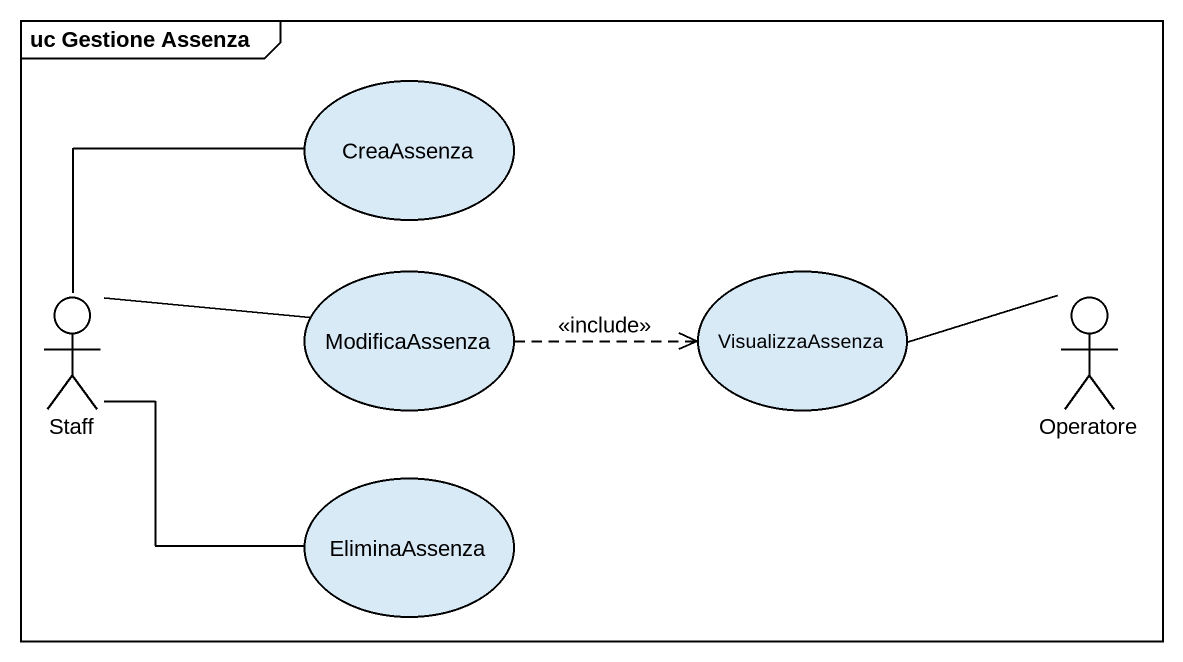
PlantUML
@startuml
mainframe uc Gestione Assenza
usecase CreaAssenza
actor Staff
usecase ModificaAssenza
usecase VisualizzaAssenza
actor Operatore
usecase EliminaAssenza
Staff -up- CreaAssenza
Staff -right- ModificaAssenza
Staff -right- EliminaAssenza
ModificaAssenza .right.> VisualizzaAssenza : <<include>>
Operatore -left- VisualizzaAssenza
@enduml
